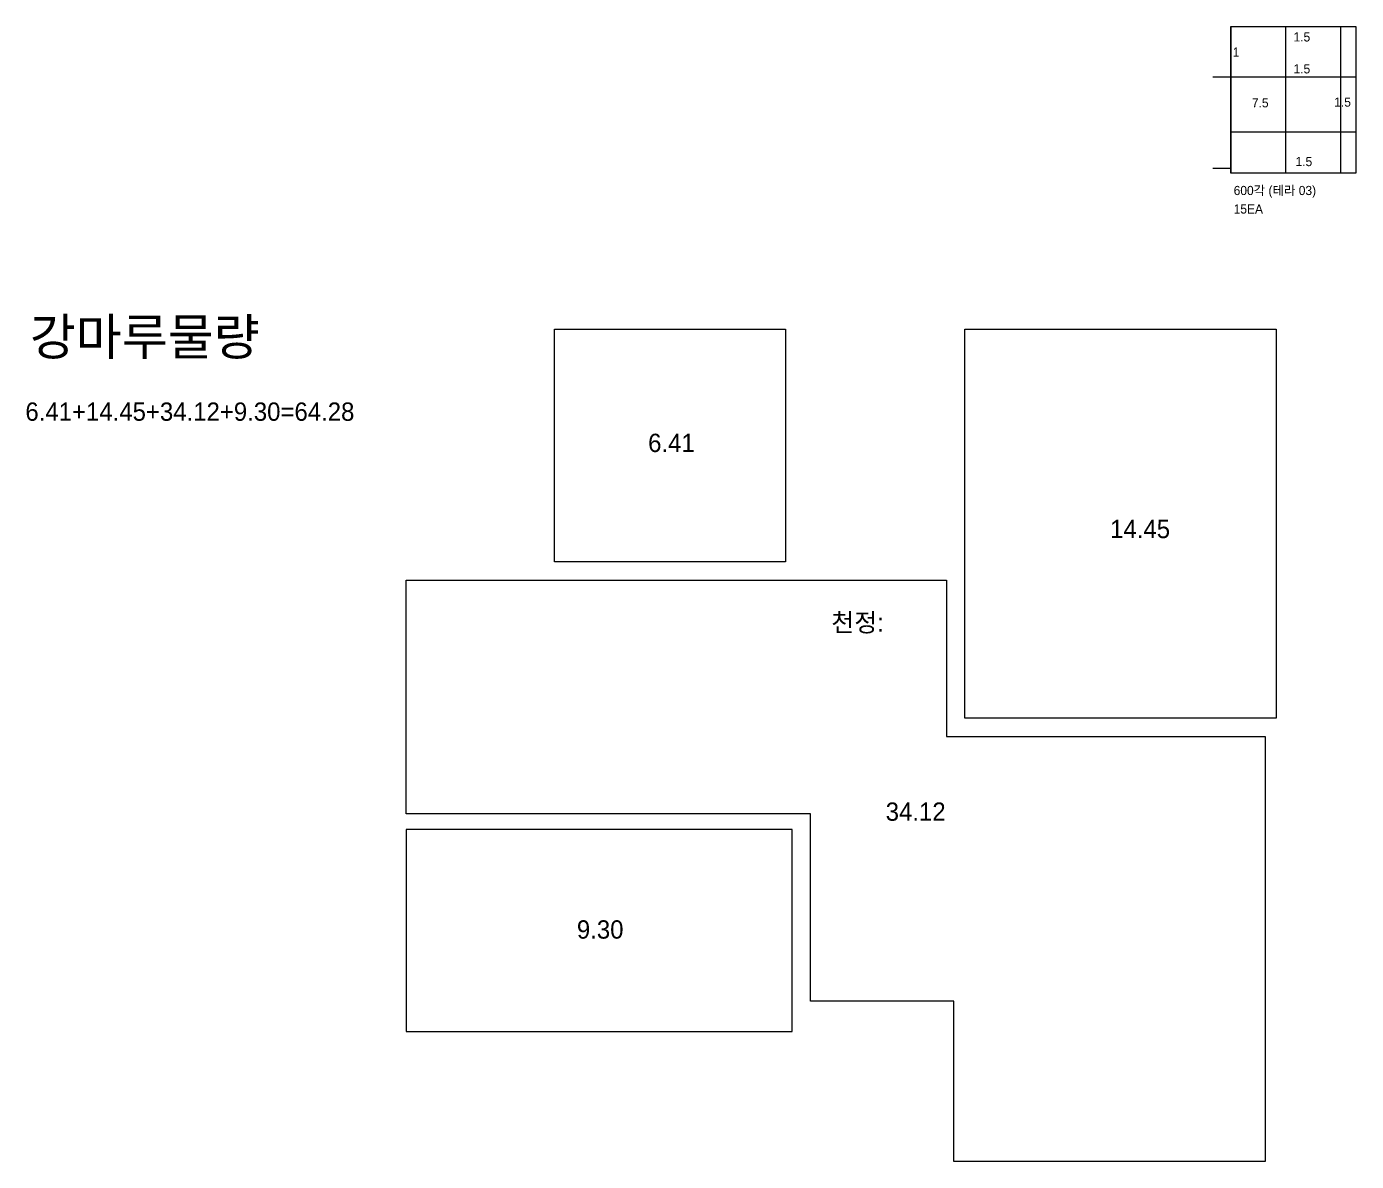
# Model space of a CAD drawing. Header units: inches. Extents: x 69359 to 144970, y -4972 to 56514.
# Drawn here: x 71466 to 85991, y -4627 to 7770 of the extents above; entities that cross this region are included whole.
import ezdxf

# ---------------------------------------------------------------- set-up
doc = ezdxf.new("R2010")
doc.units = ezdxf.units.IN
doc.header["$LTSCALE"] = 50
doc.header["$MEASUREMENT"] = 0
doc.layers.add('03-WAL NEW', color=3, linetype='Continuous')
doc.layers.add('3.기호.계단선', color=30, linetype='Continuous')
doc.styles.add('코레일둥고', font='Korail_Round_Gothic_Medium.ttf')

msp = doc.modelspace()

# ---------------------------------------------------------------- hatches: boundary and pattern name
at = {"layer": '03-WAL NEW'}
h = msp.add_hatch(dxfattribs=at)
h.set_pattern_fill('_USER', color=256, scale=600, double=1, pattern_type=0)
h.set_pattern_definition([(0, (84621.3, 7219.7), (0, 600), []), (90, (84621.3, 7219.7), (-600, 4e-14), [])])
h.paths.add_polyline_path([(84621.3, 7769.7), (85986.3, 7769.7), (85986.3, 6169.7), (84621.3, 6169.7)])

# ---------------------------------------------------------------- linework, layer by layer
at = {"layer": '3.기호.계단선'}
for points in [[(84621.3, 7769.7), (85986.3, 7769.7), (85986.3, 6169.7), (84621.3, 6169.7)], [(77233.5, 4463.4), (79755.5, 4463.4), (79755.5, 1923.4), (77233.5, 1923.4)], [(75613.5, -3207.6), (79828.5, -3207.6), (79828.5, -1001.6), (75613.5, -1001.6)]]:
    msp.add_lwpolyline(points, close=True, dxfattribs=at)
for points in [[(84421.3, 7219.7), (84621.3, 7219.7), (84621.3, 6219.7), (84421.3, 6219.7)], [(81715.5, 4463.4), (85115.5, 4463.4), (85115.5, 213.4), (81715.5, 213.4), (81715.5, 4463.4)], [(84993.5, -4626.6), (81593.5, -4626.6), (81593.5, -2876.6), (80028.5, -2876.6), (80028.5, -831.6), (75613.5, -831.6), (75613.5, 1723.4), (81515.5, 1723.4), (81515.5, 13.4), (84993.5, 13.4), (84993.5, -4626.6)]]:
    msp.add_lwpolyline(points, dxfattribs=at)
at = {"layer": '3.기호.계단선', "const_width": 10}
msp.add_lwpolyline([(84621.3, 7219.7), (85986.3, 7219.7)], dxfattribs=at)

# ---------------------------------------------------------------- texts
at = {"layer": '3.기호.계단선', "style": '코레일둥고'}
for s, p in [('1.5', (85304.9, 7606.9)), ('1', (84640.6, 7441.6)), ('1.5', (85304.9, 7258.3)), ('7.5', (84849.9, 6887.5)), ('1.5', (85749.2, 6895)), ('1.5', (85326.9, 6245.5)), ('600각 (테라 03)', (84650.8, 5929.4)), ('15EA', (84650.8, 5727.5))]:
    msp.add_text(s, height=100, dxfattribs=at).set_placement(p)
at = {"layer": '3.기호.계단선', "color": 10, "style": '코레일둥고'}
msp.add_text('강마루물량', height=400, dxfattribs=at).set_placement((71501.6, 4181.2))
at = {"layer": '3.기호.계단선', "color": 0, "style": '코레일둥고'}
for s, p in [('6.41+14.45+34.12+9.30=64.28', (71452.7, 3463.7)), ('6.41', (78254.9, 3122.3)), ('14.45', (83301.3, 2182)), ('천정:', (80255.8, 1160.2)), ('34.12', (80849.9, -905.7)), ('9.30', (77476.7, -2193.1))]:
    msp.add_text(s, height=200, dxfattribs=at).set_placement(p)

doc.saveas('drawing.dxf')
